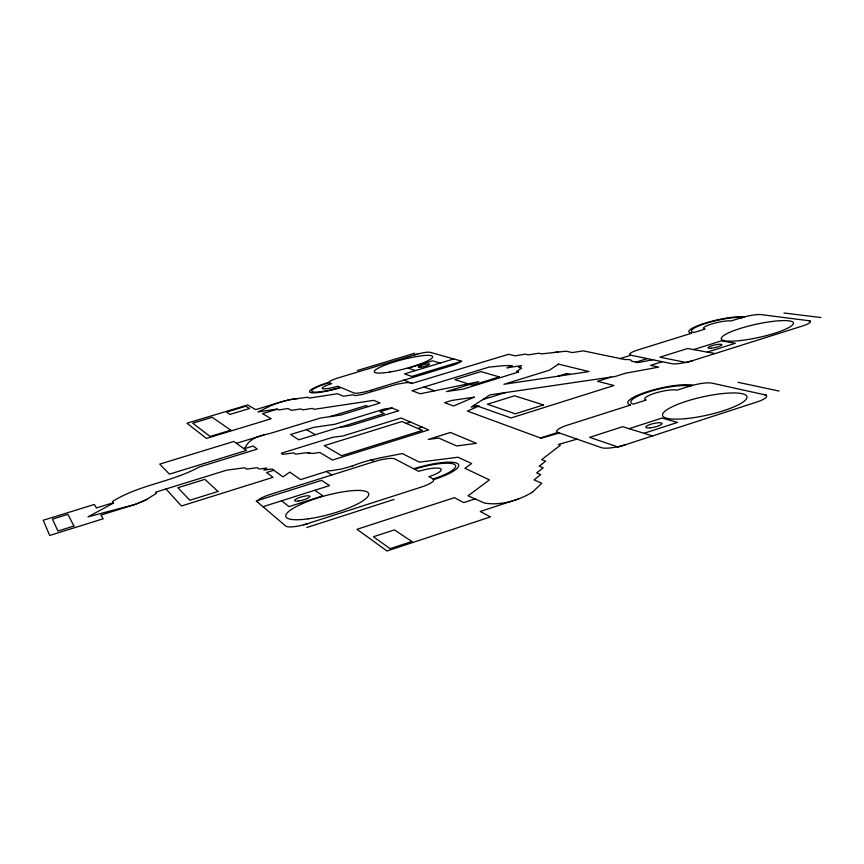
<?xml version="1.0" encoding="UTF-8"?>
<svg xmlns="http://www.w3.org/2000/svg" width="864" height="864" viewBox="0 0 864 864"><rect width="100%" height="100%" fill="white"/><g stroke="black" fill="none" stroke-linecap="round" stroke-linejoin="round"><path stroke-width="1.3" d="M412.312 383.584L404.06 380.128M331.754 470.61L328.73 470.761L300.542 479.628L289.786 472.111L283.014 476.906L272.095 468.99L263.876 470.081L266.836 468.05L259.2 469.055L257.364 467.683L246.532 469.12L244.782 467.759L226.681 470.167L155.606 492.188L156.503 493.236L146.491 499.554L134.924 504.479L88.02 516.845L113.508 503.075L112.45 501.53C139.093 484.693 171.752 482.198 199.076 467.046L257.256 449.118L253.184 445.997L244.976 448.524C249.199 436.709 263.002 435.575 273.272 432.486L320.414 418.046L340.686 415.066L380.052 402.991L373.766 400.356L314.226 409.32L312.379 408.391L302.746 409.849L300.964 408.92L291.438 410.368L288.014 408.532L278.651 409.968L277.009 409.061L257.958 411.966L270.853 405.724A17.82 2.873 -15.2 0 1 280.573 402.095L283.144 401.35M532.559 492.102C518.54 500.591 500.85 505.775 484.488 503.075L468.072 495.806L489.424 479.866L464.918 468.288L471.647 463.493L457.974 457.229L419.407 462.154L402.343 453.578C385.387 456.948 368.172 459.41 352.026 466.117M532.343 492.286L541.771 483.268L534.038 479.876L540.691 474.649L536.663 472.932L543.197 467.834L539.212 466.182L545.627 461.203L541.685 459.626L560.336 445.273L558.295 444.517L577.012 439.139M147.409 499.003L146.858 499.327M146.275 499.673L145.649 500.008M144.99 500.353L144.277 500.71M143.543 501.066L142.765 501.422M141.966 501.779L141.124 502.135M140.26 502.492L139.363 502.848M138.456 503.204L137.506 503.561M136.555 503.906L135.572 504.252M134.59 504.587L133.585 504.922M518.044 499.079L480.287 511.477L490.428 516.91L386.996 550.984L356.972 529.308L454.453 497.653L463.698 502.6L475.049 498.895M643.972 433.296L677.538 422.41L662.062 418.046L629.1 428.684M306.871 527.504L394.027 499.435M132.57 505.246L100.894 515.084L103.194 518.789L49.702 535.442L43.2 520.258L94.295 504.479L96.444 507.935L113.27 502.729M352.004 466.128L341.453 469.033L331.765 470.61M540.508 437.972L557.831 432.432A17.798 3.823 -13.5 0 1 567.529 425.142L630.634 405A34.938 7.236 -12.9 0 1 647.546 391.597A34.938 7.236 -12.9 0 1 692.518 385.258L677.16 390.15A17.464 3.618 -12.9 0 0 654.61 393.314A17.464 3.618 -12.9 0 0 646.218 400.032L633.409 404.114A31.828 6.588 -12.9 0 1 648.799 391.9A31.828 6.588 -12.9 0 1 689.785 386.122M303.653 524.902L421.06 487.156A18.468 4.147 -14.7 0 0 432.961 478.818M262.969 506.704L329.519 485.611L321.592 480.33L256.219 500.969L285.746 526.046A18.857 4.277 -15.7 0 0 307.627 523.616M707.281 352.112L735.383 343.267L721.267 340.913L693.587 349.596M433.199 478.937A32.983 7.258 -14.7 0 0 454.313 464.357A32.983 7.258 -14.7 0 0 414.558 469.228L418.651 471.366A18.101 3.985 -14.7 0 1 440.5 468.677A18.101 3.985 -14.7 0 1 428.879 476.69L434.138 479.434A36.202 7.97 -14.7 0 0 457.304 463.439A36.202 7.97 -14.7 0 0 413.683 468.774L394.762 458.914A17.129 3.564 -14.9 0 0 374.447 461.549L270.767 494.251A17.474 3.661 -15.7 0 0 257.699 502.222M417.82 428.468L422.183 427.108M635.807 362.178L647.244 358.603M610.924 377.114L597.542 381.305L613.991 385.506L511.11 417.938L478.256 406.361M662.234 361.703L650.592 365.364L658.735 367.114L625.547 373.226L615.146 376.488L490.072 394.837L471.215 407.084L479.228 405.929L467.37 411.08L541.188 438.232L559.429 432.994M406.199 423.382L410.465 422.053M482.609 399.686L505.451 392.58M558.122 376.196L566.849 373.475L570.337 374.371M619.661 358.7L630.871 355.212A15.25 2.765 -13.1 0 1 638.399 349.78L691.762 333.191A30.067 5.26 -12.7 0 1 705.067 323.125A30.067 5.26 -12.7 0 1 744.239 316.883L731.203 320.933A15.034 2.635 -12.7 0 0 711.558 324.043A15.034 2.635 -12.7 0 0 704.97 329.087L694.116 332.467A27.4 4.795 -12.7 0 1 706.212 323.287A27.4 4.795 -12.7 0 1 741.928 317.596M273.823 470.243L266.555 472.511L273.035 477.338L181.462 505.991L165.985 488.97M243.594 448.492L245.322 447.952M392.062 408.013L380.02 411.728L384.307 413.597L339.757 427.345M236.466 443.329L264.071 434.873M330.005 416.632L366.012 405.594L368.291 406.598M453.773 358.938L404.449 373.918L411.826 376.412L461.819 361.206L430.164 352.296A12.712 1.966 -14.5 0 0 414.871 354.802M329.281 382.612A23.803 3.769 -15 0 0 312.422 391.727A23.803 3.769 -15 0 0 340.394 387.288L337.835 386.219A13.068 2.074 -15 0 1 322.499 388.638A13.068 2.074 -15 0 1 331.733 383.648L328.752 382.396A26.125 4.136 -15 0 0 310.241 392.396A26.125 4.136 -15 0 0 340.956 387.526L353.884 392.969A13.619 2.246 -14.8 0 0 370.073 390.474L451.624 365.645A13.446 2.192 -14.3 0 0 460.015 360.698M277.247 409.18L262.516 413.651L271.166 418.727L206.42 438.426L186.991 423.241L247.73 404.957L255.668 409.622L281.48 401.825M357.286 370.516L414.742 353.225M417.474 354.024L338.472 377.806A12.874 2.009 -14.9 0 0 329.411 382.666M282.226 401.609L288.122 400.097M283.975 401.123L284.807 400.896M285.649 400.68L286.481 400.486M287.226 400.302L289.732 399.74M288.857 399.924L292.788 399.168M290.52 399.578L291.287 399.438M652.957 359.78L637.783 362.599L631.476 361.141A20.65 3.823 -13.3 0 0 624.942 359.543L583.265 350.86L572.292 352.577L566.071 351.194L541.652 353.884L538.736 353.203L528.217 354.866L525.388 354.175L515.009 355.828L508.723 354.262L412.301 383.324M291.978 399.308L294.203 398.941M293.447 399.06L295.52 398.768M312.163 453.503L319.799 452.466L332.446 460.058L428.684 429.916L401.036 417.992L343.3 435.888L332.446 437.411L281.232 453.276L282.874 454.356L293.674 452.887L295.672 454.162L306.623 452.682L311.969 453.427M553.835 352.48L554.58 352.393M294.818 398.855L297.842 398.574M296.158 398.704L296.741 398.65M555.293 352.318L555.984 352.264M556.643 352.22L557.28 352.188M307.973 453.114L308.61 453.103M297.27 398.606L307.627 397.246L309.377 398.088L337.586 393.725L343.375 396.252L353.052 394.772L355.061 395.626L361.919 394.578L396.986 384.199L406.339 382.622L411.61 382.784M557.874 352.166L558.446 352.156M309.226 453.103L309.787 453.125M784.015 313.016L820.8 317.531M810.162 320.879L761.227 314.615A15.152 2.646 -12.6 0 0 741.344 317.779M715.09 353.549L687.647 348.505L659.912 357.199L686.502 362.567L802.429 326.009A16.07 2.938 -12.2 0 0 808.445 320.663M630.871 355.212L671.749 363.679A16.157 3.067 -12.8 0 0 692.874 360.547M737.942 382.298L779.069 391.057M766.422 395.161L711.979 383.13A17.604 3.64 -12.7 0 0 689.105 386.338M440.143 363.074L432.508 360.817L408.164 368.183L415.476 370.57M652.504 435.942L622.674 426.697L589.637 437.346L618.235 447.077L756.81 402.019A18.846 4.115 -12.2 0 0 764.489 394.74M557.831 432.432L601.366 447.649A19.03 4.342 -13.1 0 0 625.882 444.593M423.932 387.04L434.624 390.809M474.412 405.011L477.684 406.156M370.073 390.474L372.244 391.338M371.012 459.659L374.447 461.549M306.407 429.635L315.392 434.689M326.462 471.474L331.938 474.952M314.852 490.266L322.823 495.85L288.954 506.628L281.588 500.796M558.5 364.122L549.353 370.224L503.917 384.296L589.043 371.574L558.5 364.122M521.586 368.194L516.542 371.434L518.584 371.995L463.212 389.081L446.45 391.586L478.656 381.672L420.325 393.779L411.977 390.701L489.1 367.07C496.832 366.574 504.608 365.029 512.276 365.731L506.974 367.837L521.575 365.58L518.681 367.427L521.586 368.194M474.185 397.17L453.557 405.994L444.55 402.678L451.732 400.453L474.185 397.17M411.869 541.501L390.128 548.662L373.421 536.76L394.459 529.891L411.869 541.501M450.457 432.464L428.274 439.441L438.653 438.048L456.667 445.943L476.453 443.351L450.457 432.464M543.532 404.914L515.246 413.813L487.404 404.255L514.501 395.798L543.532 404.914M217.998 491.465L189.864 500.256L177.908 487.728L204.898 479.358L217.998 491.465M422.323 430.445L341.636 455.695L324.281 445.673L401.976 421.535L422.323 430.445M73.937 526.036L57.931 531.014L52.456 519.113L67.9 514.339L73.937 526.036M398.617 410.756L349.337 425.974L338.72 427.496L298.771 439.819L290.628 434.484L313.978 427.313L334.692 424.321L384.448 408.996L391.824 407.916L398.617 410.756M246.337 450.479L169.463 474.142L159.732 464.119L233.874 441.45L246.337 450.479M499.262 376.92L472.381 385.204L454.82 379.609L480.924 371.596L499.262 376.92M230.764 430.196L210.103 436.482L192.748 423.198L212.274 417.312L230.764 430.196M249.566 408.499L230.094 414.374L226.53 412.052L245.786 406.253L249.566 408.499M298.62 500.99A7.927 1.706 -15.6 0 0 309.874 496.39A7.927 1.706 -15.6 0 0 298.188 498.053A7.927 1.706 -15.6 0 0 298.62 500.99M308.156 518.843A42.962 9.547 -15.4 0 0 368.701 493.787A42.962 9.547 -15.4 0 0 304.895 502.589A42.962 9.547 -15.4 0 0 308.156 518.843M421.081 367.146A5.875 0.94 -14.5 0 0 429.592 364.165A5.875 0.94 -14.5 0 0 421.038 365.472A5.875 0.94 -14.5 0 0 421.081 367.146M389.934 372.006A30.132 4.73 -14.6 0 0 432.702 356.659A30.132 4.73 -14.6 0 0 387.958 364.046A30.132 4.73 -14.6 0 0 389.934 372.006M650.106 427.842A8.327 1.858 -12.9 0 0 661.997 423.5A8.327 1.858 -12.9 0 0 649.534 424.678A8.327 1.858 -12.9 0 0 650.106 427.842M685.282 418.684A43.211 9.396 -12.5 0 0 746.95 396.706A43.211 9.396 -12.5 0 0 682.02 402.732A43.211 9.396 -12.5 0 0 685.282 418.684M711.364 348.203A7.096 1.318 -12.7 0 0 721.894 344.801A7.096 1.318 -12.7 0 0 711.655 345.794A7.096 1.318 -12.7 0 0 711.364 348.203M740.135 340.578A36.914 6.718 -12.4 0 0 793.411 323.006A36.914 6.718 -12.4 0 0 738.482 329.022A36.914 6.718 -12.4 0 0 740.135 340.578"/></g></svg>
